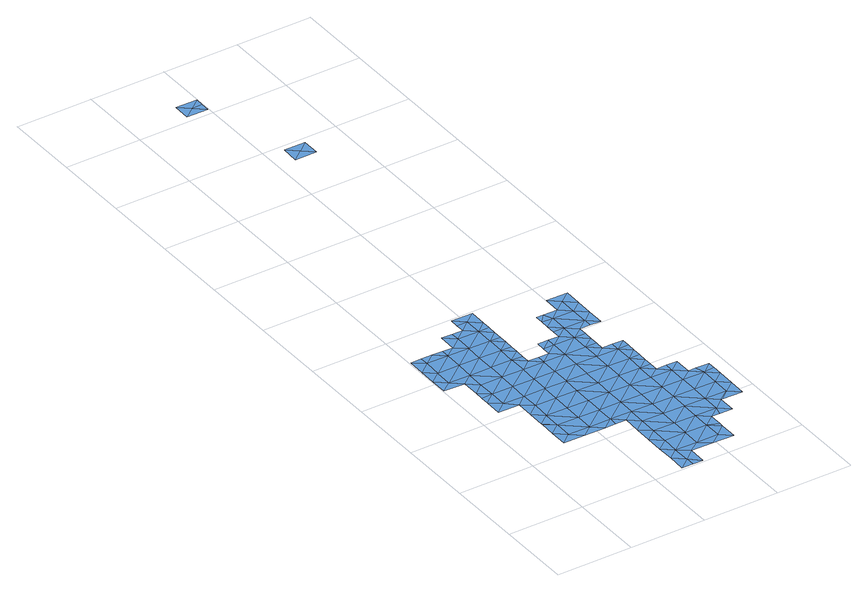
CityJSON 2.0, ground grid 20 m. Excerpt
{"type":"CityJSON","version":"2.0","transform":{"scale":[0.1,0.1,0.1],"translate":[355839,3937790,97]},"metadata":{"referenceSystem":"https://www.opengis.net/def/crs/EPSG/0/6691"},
"CityObjects":{
"waterbody1":{"type":"WaterBody","attributes":{"name":"9","class":"1140","function":"1","WaterBodyRiverFloodingRiskAttribute.description":"5","WaterBodyRiverFloodingRiskAttribute.rankOrg":"1","WaterBodyRiverFloodingRiskAttribute.adminType":"2","WaterBodyRiverFloodingRiskAttribute.scale":"L1"},"geometry":[{"type":"MultiSurface","lod":"1","boundaries":[[[0,1,2]],[[3,4,5]],[[6,7,8]],[[9,10,5]],[[11,12,13]],[[14,15,16]],[[13,17,11]],[[18,19,17]],[[18,20,19]],[[21,22,23]],[[23,24,25]],[[26,27,6]],[[7,4,3]],[[8,7,3]],[[28,1,0]],[[29,16,30]],[[14,16,31]],[[31,16,29]],[[32,31,29]],[[33,34,3]],[[35,1,28]],[[36,37,38]],[[39,40,41]],[[41,42,43]],[[44,45,40]],[[5,4,9]],[[46,47,9]],[[39,48,40]],[[40,48,44]],[[9,49,10]],[[49,9,47]],[[44,46,45]],[[45,46,9]],[[50,41,43]],[[51,50,43]],[[52,53,54]],[[53,52,25]],[[55,25,52]],[[55,56,25]],[[57,56,55]],[[58,56,57]],[[58,57,59]],[[60,61,62]],[[60,62,63]],[[63,62,56]],[[56,62,23]],[[21,23,62]],[[64,21,62]],[[65,21,64]],[[22,66,23]],[[23,66,24]],[[41,40,42]],[[45,42,40]],[[42,2,43]],[[2,67,43]],[[67,2,1]],[[68,69,70]],[[54,71,52]],[[24,53,25]],[[52,71,55]],[[72,73,74]],[[75,61,72]],[[64,61,75]],[[58,63,56]],[[25,56,23]],[[64,62,61]],[[20,65,64]],[[76,77,78]],[[64,19,20]],[[79,19,64]],[[80,19,79]],[[80,17,19]],[[80,11,17]],[[11,80,81]],[[81,80,82]],[[81,16,11]],[[15,11,16]],[[83,11,15]],[[83,12,11]],[[5,33,3]],[[84,85,86]],[[87,84,86]],[[84,87,88]],[[35,28,89]],[[88,87,90]],[[28,91,89]],[[92,35,89]],[[93,88,90]],[[86,85,69]],[[85,70,69]],[[94,95,96]],[[97,94,96]],[[98,99,97]],[[100,101,98]],[[102,103,104]],[[105,76,106]],[[107,76,108]],[[109,110,107]],[[111,102,104]],[[76,105,77]],[[112,111,104]],[[113,114,78]],[[78,114,108]],[[114,115,108]],[[116,117,115]],[[91,117,116]],[[118,117,26]],[[117,118,108]],[[118,107,108]],[[109,107,118]],[[119,109,118]],[[109,119,120]],[[121,30,81]],[[121,81,122]],[[121,122,123]],[[82,123,122]],[[124,125,123]],[[82,124,123]],[[79,124,82]],[[79,126,124]],[[126,79,127]],[[127,79,75]],[[74,127,75]],[[128,129,130]],[[130,129,131]],[[129,132,131]],[[132,133,131]],[[134,133,135]],[[136,137,138]],[[38,138,137]],[[38,139,138]],[[139,38,140]],[[141,142,143]],[[134,144,131]],[[144,145,131]],[[145,144,146]],[[147,145,146]],[[145,147,130]],[[148,130,147]],[[130,148,149]],[[149,148,126]],[[126,148,150]],[[150,148,151]],[[112,150,151]],[[150,112,125]],[[104,125,112]],[[110,103,107]],[[107,103,76]],[[76,103,106]],[[106,103,102]],[[98,152,100]],[[97,152,98]],[[152,97,96]],[[153,95,94]],[[153,94,154]],[[124,150,125]],[[155,112,151]],[[147,151,148]],[[126,150,124]],[[156,149,126]],[[130,149,128]],[[145,130,131]],[[147,146,157]],[[146,101,157]],[[147,157,158]],[[151,147,158]],[[155,151,158]],[[111,112,155]],[[158,159,155]],[[159,158,160]],[[160,158,161]],[[157,161,158]],[[101,161,157]],[[98,101,146]],[[146,99,98]],[[144,99,146]],[[134,131,133]],[[134,162,138]],[[139,143,138]],[[143,139,141]],[[163,140,38]],[[36,38,137]],[[138,162,136]],[[135,162,134]],[[156,126,127]],[[72,74,75]],[[79,64,75]],[[82,80,79]],[[122,81,82]],[[120,121,123]],[[16,81,30]],[[120,110,109]],[[118,26,119]],[[115,117,108]],[[108,76,78]],[[77,113,78]],[[119,26,6]],[[7,6,27]],[[37,163,38]],[[2,164,0]],[[4,164,165]],[[166,32,29]],[[34,166,3]],[[26,167,27]],[[27,167,7]],[[164,7,167]],[[4,7,164]],[[43,67,168]],[[168,67,169]],[[169,67,170]],[[86,169,170]],[[69,169,86]],[[171,0,167]],[[8,3,166]],[[8,166,29]],[[8,29,6]],[[28,0,171]],[[30,6,29]],[[167,0,164]],[[9,4,165]],[[165,45,9]],[[43,168,51]],[[168,169,172]],[[172,169,68]],[[165,42,45]],[[42,165,164]],[[2,42,164]],[[173,154,174]],[[97,174,94]],[[99,174,97]],[[99,175,174]],[[174,175,176]],[[174,176,173]],[[69,68,169]],[[91,28,171]],[[177,92,178]],[[87,177,178]],[[177,87,170]],[[177,170,35]],[[35,170,1]],[[1,170,67]],[[177,35,92]],[[87,86,170]],[[87,178,90]],[[93,179,88]],[[84,88,180]],[[174,154,94]],[[120,181,110]],[[123,125,181]],[[117,91,171]],[[26,117,171]],[[121,120,119]],[[121,119,30]],[[143,142,176]],[[175,143,176]],[[143,175,138]],[[138,175,134]],[[134,175,144]],[[125,104,181]],[[181,104,103]],[[181,103,110]],[[155,182,111]],[[159,182,155]],[[144,175,99]],[[123,181,120]],[[119,6,30]],[[171,167,26]],[[180,88,179]]]}]},
"waterbody2":{"type":"WaterBody","attributes":{"name":"9","class":"1140","function":"1","WaterBodyRiverFloodingRiskAttribute.description":"5","WaterBodyRiverFloodingRiskAttribute.rankOrg":"1","WaterBodyRiverFloodingRiskAttribute.adminType":"2","WaterBodyRiverFloodingRiskAttribute.scale":"L1"},"geometry":[{"type":"MultiSurface","lod":"1","boundaries":[[[183,184,185]],[[186,183,185]],[[186,185,187]],[[187,185,188]],[[185,184,188]]]}]},
"waterbody3":{"type":"WaterBody","attributes":{"name":"9","class":"1140","function":"1","WaterBodyRiverFloodingRiskAttribute.description":"5","WaterBodyRiverFloodingRiskAttribute.rankOrg":"1","WaterBodyRiverFloodingRiskAttribute.adminType":"2","WaterBodyRiverFloodingRiskAttribute.scale":"L1"},"geometry":[{"type":"MultiSurface","lod":"1","boundaries":[[[189,190,191]],[[192,189,191]],[[193,192,191]],[[190,193,191]]]}]}
},
"vertices":[
[365,213,8],[365,167,8],[422,212,8],[481,350,8],[480,304,8],[509,326,8],[367,352,8],[423,305,8],[424,351,8],[537,303,8],[529,326,8],[426,489,8],[455,512,8],[427,513,8],[454,443,8],[454,466,8],[426,443,8],[398,513,8],[399,536,8],[370,537,8],[399,559,8],[400,605,8],[428,605,8],[429,628,8],[457,651,8],[429,674,8],[310,306,8],[367,305,8],[309,214,8],[425,397,8],[368,398,8],[454,420,8],[453,397,8],[509,372,8],[481,373,8],[308,168,8],[232,748,8],[233,793,8],[204,770,8],[509,188,8],[535,210,8],[506,188,8],[479,211,8],[478,165,8],[564,233,8],[536,256,8],[565,279,8],[565,306,8],[563,187,8],[565,325,8],[506,141,8],[472,142,8],[430,720,8],[458,697,8],[459,743,8],[401,698,8],[373,675,8],[363,698,8],[344,676,8],[345,699,8],[344,629,8],[343,606,8],[372,629,8],[344,653,8],[371,583,8],[400,582,8],[457,604,8],[421,166,8],[448,96,8],[420,73,8],[448,50,8],[402,744,8],[315,607,8],[287,607,8],[286,584,8],[315,584,8],[140,309,8],[111,286,8],[139,263,8],[314,537,8],[370,490,8],[369,444,8],[313,491,8],[455,489,8],[334,52,8],[391,51,8],[363,74,8],[306,75,8],[306,29,8],[280,191,8],[278,53,8],[281,238,8],[279,145,8],[277,6,8],[33,681,8],[5,704,8],[4,658,8],[32,634,8],[31,588,8],[89,634,8],[3,566,8],[59,565,8],[113,379,8],[141,355,8],[142,402,8],[112,329,8],[112,333,8],[197,308,8],[196,262,8],[254,353,8],[198,354,8],[114,425,8],[142,448,8],[111,240,8],[167,239,8],[224,238,8],[251,238,8],[253,261,8],[253,307,8],[311,353,8],[255,400,8],[312,399,8],[312,445,8],[256,446,8],[256,492,8],[199,447,8],[257,538,8],[286,561,8],[230,585,8],[230,608,8],[201,586,8],[202,632,8],[230,631,8],[231,654,8],[203,678,8],[231,677,8],[232,724,8],[232,747,8],[204,724,8],[176,748,8],[176,771,8],[147,748,8],[119,749,8],[147,725,8],[145,633,8],[145,586,8],[88,587,8],[144,540,8],[201,539,8],[229,562,8],[200,493,8],[143,494,8],[3,612,8],[33,704,8],[62,703,8],[86,449,8],[258,561,8],[87,541,8],[87,495,8],[58,472,8],[58,493,8],[59,518,8],[231,701,8],[176,794,8],[423,258,8],[479,257,8],[453,373,8],[366,259,8],[449,142,8],[420,120,8],[364,121,8],[309,260,8],[449,108,8],[90,703,8],[90,680,8],[146,679,8],[118,702,8],[307,121,8],[278,99,8],[307,6,8],[334,5,8],[198,401,8],[57,426,8],
[137,1858,14],[136,1812,14],[165,1834,14],[194,1857,14],[193,1835,14],[193,1811,14],
[245,1532,12],[302,1532,12],[274,1555,12],[246,1579,12],[302,1578,12]
]}
